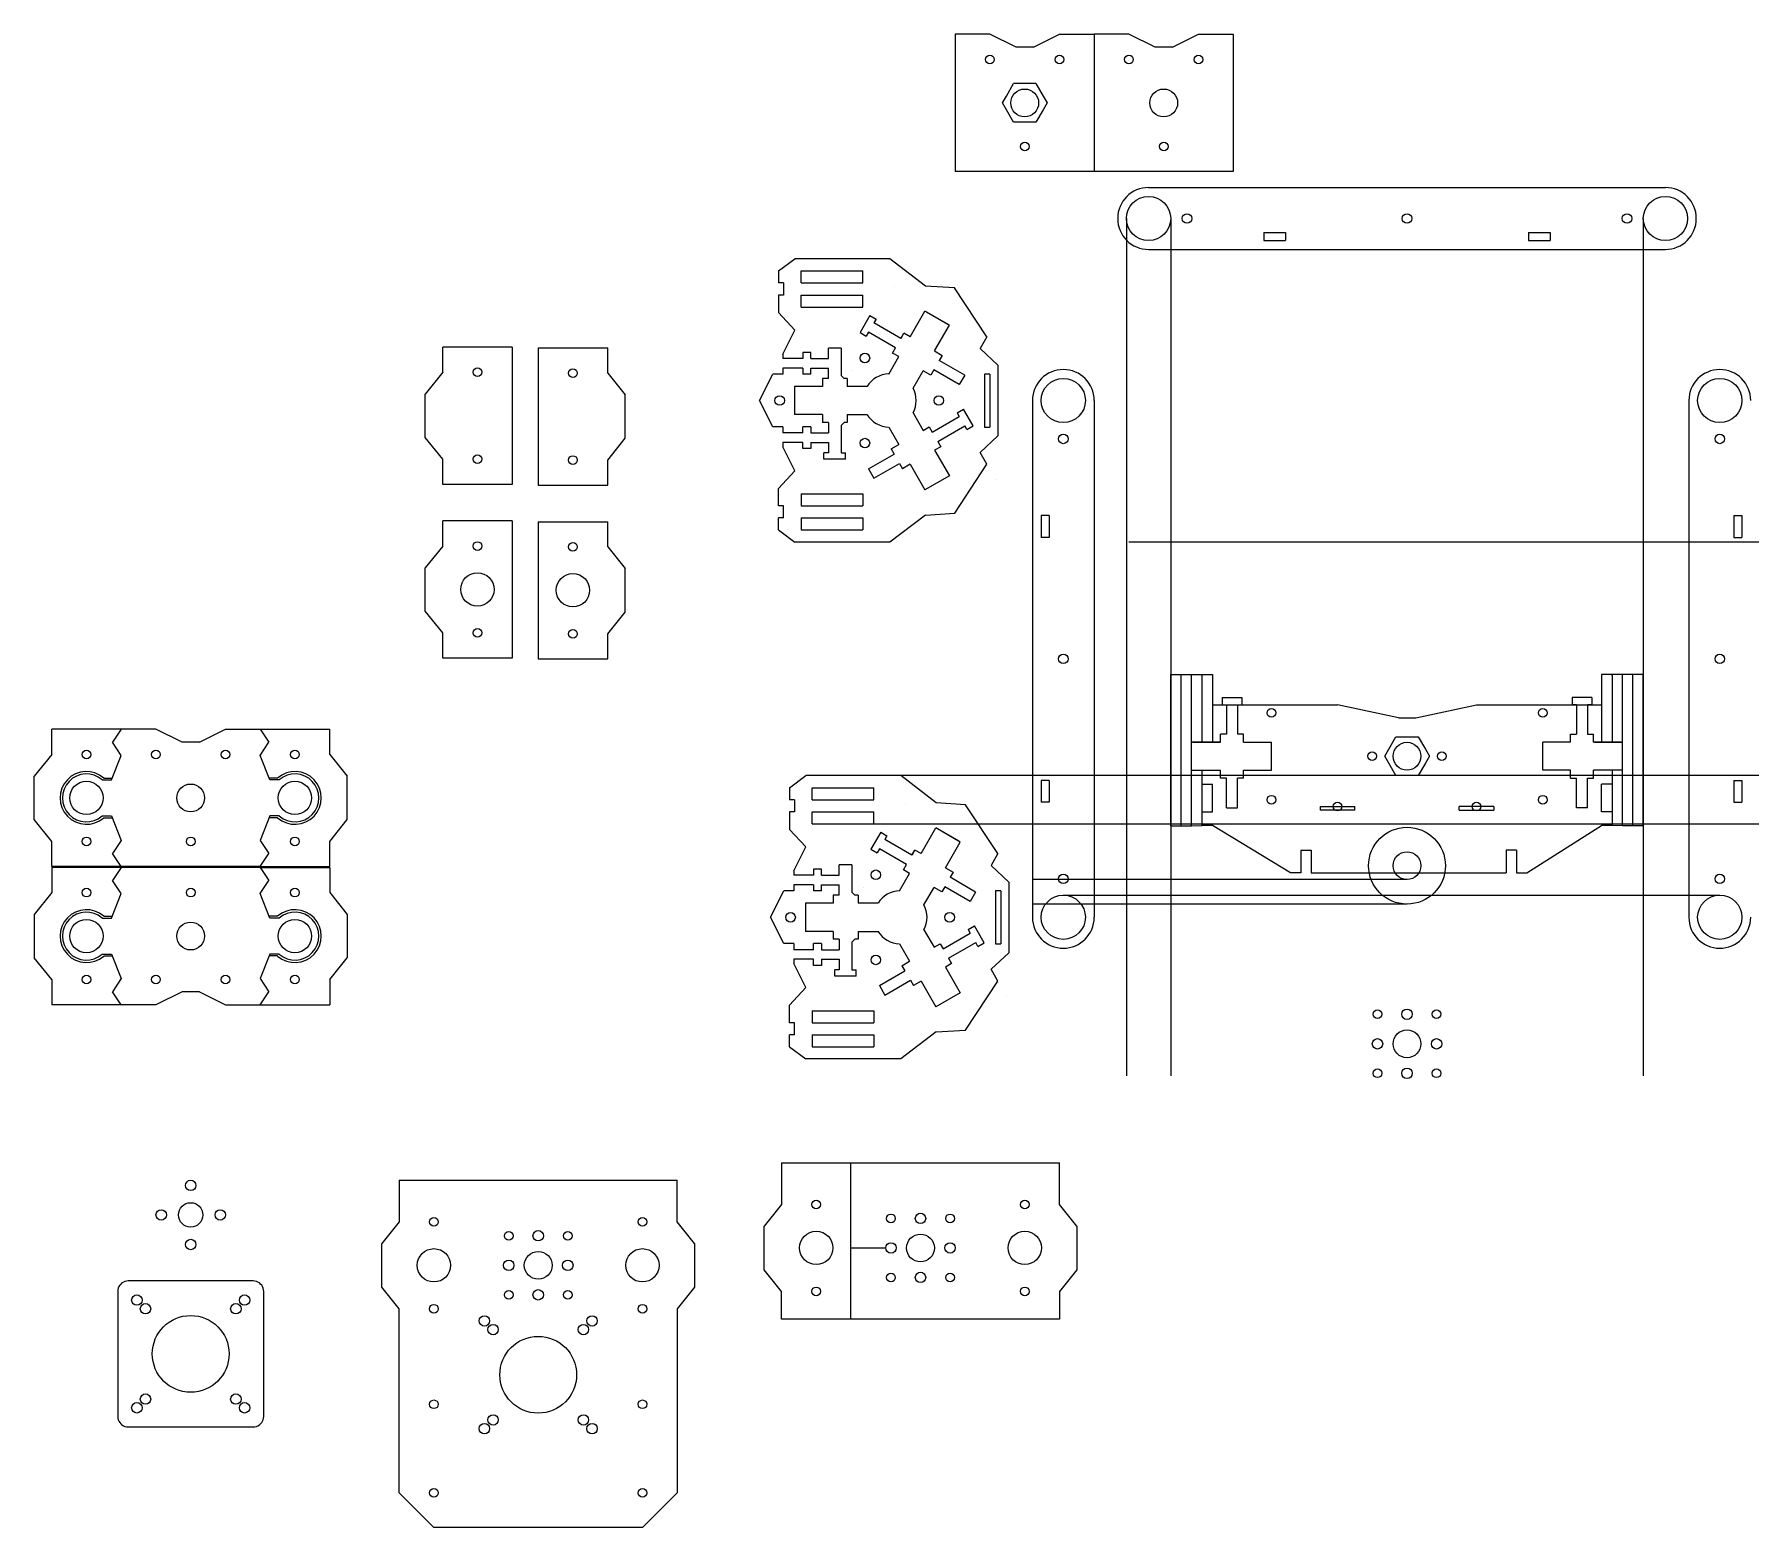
# Model space of a CAD drawing. Header units: inches. Extents: x -12.8 to 17.5, y -7.5 to 9.3.
# Drawn here: x -12.83 to 6.44, y -7.46 to 9.3 of the extents above; entities that cross this region are included whole.
import ezdxf

# ---------------------------------------------------------------- set-up
doc = ezdxf.new("R2010")
doc.units = ezdxf.units.IN
doc.header["$MEASUREMENT"] = 0
doc.layers.get('0').update_dxf_attribs({"lineweight": 25, "true_color": 0xffffff})

msp = doc.modelspace()

# ---------------------------------------------------------------- linework, layer by layer
for p, q in [((-2.101, 9.3), (-2.491, 9.3)), ((-2.491, 9.3), (-2.491, 7.759)), ((-1.808, 9.154), (-2.101, 9.3)), ((-1.613, 9.154), (-1.321, 9.3)), ((-1.321, 9.3), (-0.931, 9.3)), ((-0.541, 9.3), (-0.931, 9.3)), ((-0.931, 9.3), (-0.931, 7.759)), ((-0.931, 9.3), (-0.931, 7.759)), ((-0.248, 9.154), (-0.541, 9.3)), ((-0.053, 9.154), (0.239, 9.3)), ((0.239, 9.3), (0.629, 9.3)), ((0.629, 9.3), (0.629, 7.759)), ((-1.613, 9.154), (-1.808, 9.154)), ((-0.053, 9.154), (-0.248, 9.154)), ((-1.916, 8.607), (-1.836, 8.747)), ((-1.586, 8.747), (-1.836, 8.747)), ((-1.586, 8.747), (-1.505, 8.607)), ((-1.961, 8.53), (-1.916, 8.607)), ((-1.916, 8.452), (-1.961, 8.53)), ((-1.505, 8.607), (-1.46, 8.53)), ((-1.46, 8.53), (-1.505, 8.452)), ((-1.836, 8.313), (-1.916, 8.452)), ((-1.586, 8.313), (-1.836, 8.313)), ((-1.505, 8.452), (-1.586, 8.313)), ((-0.931, 7.759), (-2.491, 7.759)), ((0.629, 7.759), (-0.931, 7.759)), ((-0.321, 7.58), (5.479, 7.58)), ((-0.568, 7.233), (-0.568, -2.39)), ((-0.073, 7.233), (-0.073, -2.39)), ((5.231, 7.233), (5.231, -2.39)), ((0.971, 7.076), (1.215, 7.076)), ((0.971, 7.076), (0.971, 6.985)), ((0.971, 6.985), (1.215, 6.985)), ((1.215, 7.076), (1.215, 6.985)), ((3.943, 7.076), (4.187, 7.076)), ((3.943, 7.076), (3.943, 6.985)), ((3.943, 6.985), (4.187, 6.985)), ((4.187, 7.076), (4.187, 6.985)), ((-4.473, 6.644), (-4.292, 6.781)), ((-3.224, 6.781), (-4.292, 6.781)), ((-2.826, 6.474), (-3.224, 6.781)), ((-0.321, 6.886), (5.479, 6.886)), ((-4.473, 6.644), (-4.473, 6.509)), ((-4.221, 6.509), (-4.221, 6.644)), ((-4.221, 6.644), (-3.527, 6.644)), ((-3.527, 6.509), (-3.527, 6.644)), ((-4.419, 6.509), (-4.473, 6.509)), ((-4.419, 6.509), (-4.473, 6.509)), ((-4.419, 6.373), (-4.473, 6.373)), ((-4.473, 6.373), (-4.473, 6.176)), ((-4.419, 6.509), (-4.419, 6.373)), ((-4.221, 6.509), (-3.527, 6.509)), ((-4.221, 6.238), (-4.221, 6.373)), ((-4.221, 6.373), (-3.527, 6.373)), ((-3.527, 6.238), (-3.527, 6.373)), ((-3.169, 6.468), (-3.169, 6.468)), ((-2.498, 6.454), (-2.826, 6.474)), ((-2.135, 5.904), (-2.498, 6.454)), ((-4.292, 5.979), (-4.473, 6.176)), ((-4.221, 6.238), (-3.527, 6.238)), ((-2.997, 5.905), (-2.831, 6.193)), ((-2.557, 6.035), (-2.831, 6.193)), ((-2.574, 6.045), (-2.813, 6.183)), ((-4.426, 5.711), (-4.292, 5.979)), ((-3.45, 6.144), (-3.559, 5.955)), ((-3.45, 6.144), (-3.379, 6.104)), ((-3.379, 6.104), (-3.404, 6.062)), ((-3.1, 5.886), (-3.404, 6.062)), ((-2.723, 5.747), (-2.557, 6.035)), ((-7.463, 5.79), (-8.243, 5.79)), ((-8.243, 5.507), (-8.243, 5.79)), ((-7.463, 5.79), (-7.463, 4.249)), ((-7.171, 5.78), (-6.391, 5.78)), ((-7.171, 5.78), (-7.171, 4.24)), ((-6.391, 5.497), (-6.391, 5.78)), ((-3.772, 5.779), (-3.915, 5.779)), ((-3.915, 5.662), (-3.915, 5.779)), ((-3.772, 5.779), (-3.772, 5.471)), ((-3.559, 5.955), (-3.489, 5.914)), ((-3.465, 5.956), (-3.489, 5.914)), ((-3.161, 5.781), (-3.465, 5.956)), ((-3.194, 5.722), (-3.161, 5.781)), ((-3.1, 5.886), (-3.066, 5.945)), ((-3.095, 5.895), (-3.066, 5.945)), ((-2.997, 5.905), (-3.066, 5.945)), ((-2.997, 5.905), (-3.066, 5.945)), ((-2.135, 5.904), (-2.212, 5.772)), ((-4.426, 5.711), (-4.426, 5.662)), ((-4.203, 5.662), (-4.426, 5.662)), ((-4.112, 5.73), (-4.203, 5.73)), ((-4.203, 5.73), (-4.203, 5.662)), ((-4.112, 5.662), (-4.112, 5.73)), ((-4.112, 5.662), (-3.915, 5.662)), ((-3.238, 5.487), (-3.125, 5.683)), ((-3.125, 5.683), (-3.194, 5.722)), ((-2.723, 5.747), (-2.637, 5.697)), ((-2.637, 5.697), (-2.671, 5.639)), ((-2.384, 5.473), (-2.671, 5.639)), ((-2.013, 5.586), (-2.212, 5.772)), ((-8.243, 5.507), (-8.438, 5.263)), ((-6.391, 5.497), (-6.196, 5.254)), ((-4.686, 5.19), (-4.539, 5.486)), ((-4.426, 5.486), (-4.539, 5.486)), ((-4.203, 5.554), (-4.426, 5.554)), ((-4.426, 5.554), (-4.426, 5.486)), ((-4.203, 5.554), (-4.203, 5.486)), ((-4.112, 5.486), (-4.203, 5.486)), ((-4.112, 5.486), (-4.112, 5.554)), ((-4.112, 5.554), (-3.915, 5.554)), ((-3.915, 5.437), (-3.981, 5.437)), ((-3.981, 5.437), (-3.981, 5.348)), ((-3.915, 5.437), (-3.915, 5.552)), ((-3.772, 5.471), (-3.738, 5.437)), ((-3.705, 5.437), (-3.738, 5.437)), ((-3.705, 5.437), (-3.705, 5.348)), ((-3.648, 5.528), (-3.648, 5.528)), ((-2.964, 5.33), (-2.852, 5.525)), ((-2.766, 5.475), (-2.852, 5.525)), ((-2.732, 5.533), (-2.766, 5.475)), ((-2.445, 5.368), (-2.732, 5.533)), ((-2.384, 5.473), (-2.445, 5.368)), ((-2.103, 5.487), (-2.162, 5.487)), ((-2.162, 5.487), (-2.162, 4.892)), ((-2.103, 5.487), (-2.103, 4.892)), ((-2.013, 5.586), (-2.013, 4.793)), ((-8.438, 4.776), (-8.438, 5.263)), ((-6.196, 4.766), (-6.196, 5.254)), ((-4.294, 5.348), (-4.294, 5.032)), ((-3.981, 5.348), (-4.294, 5.348)), ((-3.48, 5.348), (-3.705, 5.348)), ((-4.539, 4.895), (-4.686, 5.19)), ((-3.981, 5.032), (-4.294, 5.032)), ((-3.981, 5.032), (-3.981, 4.943)), ((-3.705, 5.032), (-3.705, 4.943)), ((-3.705, 5.032), (-3.482, 5.032)), ((-2.964, 5.05), (-2.851, 4.854)), ((-2.749, 4.836), (-2.445, 5.011)), ((-2.469, 5.053), (-2.399, 5.094)), ((-2.469, 5.053), (-2.445, 5.011)), ((-2.289, 4.904), (-2.399, 5.094)), ((-1.624, 5.19), (-1.624, -0.61)), ((-0.931, 5.19), (-0.931, -0.61)), ((5.742, 5.19), (5.742, -0.61)), ((-4.426, 4.895), (-4.539, 4.895)), ((-4.426, 4.895), (-4.426, 4.826)), ((-4.203, 4.826), (-4.426, 4.826)), ((-4.112, 4.894), (-4.203, 4.894)), ((-4.203, 4.826), (-4.203, 4.894)), ((-4.112, 4.894), (-4.112, 4.826)), ((-4.112, 4.826), (-3.915, 4.826)), ((-3.915, 4.943), (-3.981, 4.943)), ((-3.915, 4.943), (-3.915, 4.826)), ((-3.772, 4.909), (-3.738, 4.943)), ((-3.772, 4.909), (-3.772, 4.601)), ((-3.705, 4.943), (-3.738, 4.943)), ((-3.238, 4.892), (-3.125, 4.696)), ((-2.851, 4.854), (-2.782, 4.894)), ((-2.782, 4.894), (-2.749, 4.836)), ((-2.688, 4.73), (-2.384, 4.906)), ((-2.36, 4.864), (-2.384, 4.906)), ((-2.36, 4.864), (-2.289, 4.904)), ((-2.162, 4.892), (-2.103, 4.892)), ((-8.243, 4.532), (-8.438, 4.776)), ((-6.391, 4.522), (-6.196, 4.766)), ((-4.203, 4.718), (-4.426, 4.718)), ((-4.426, 4.718), (-4.426, 4.67)), ((-4.292, 4.401), (-4.426, 4.67)), ((-4.203, 4.65), (-4.203, 4.718)), ((-4.112, 4.65), (-4.203, 4.65)), ((-4.112, 4.718), (-4.112, 4.65)), ((-4.112, 4.718), (-3.915, 4.718)), ((-3.915, 4.718), (-3.915, 4.601)), ((-3.211, 4.646), (-3.125, 4.696)), ((-3.211, 4.646), (-3.177, 4.588)), ((-2.654, 4.672), (-2.723, 4.632)), ((-2.723, 4.632), (-2.557, 4.344)), ((-2.688, 4.73), (-2.654, 4.672)), ((-2.013, 4.793), (-2.212, 4.607)), ((-8.243, 4.249), (-8.243, 4.532)), ((-6.391, 4.24), (-6.391, 4.522)), ((-3.915, 4.601), (-3.964, 4.601)), ((-3.964, 4.53), (-3.964, 4.601)), ((-3.724, 4.53), (-3.964, 4.53)), ((-3.772, 4.601), (-3.724, 4.601)), ((-3.724, 4.53), (-3.724, 4.601)), ((-3.464, 4.422), (-3.177, 4.588)), ((-3.404, 4.317), (-3.117, 4.483)), ((-3.117, 4.483), (-3.083, 4.424)), ((-2.997, 4.474), (-3.083, 4.424)), ((-2.997, 4.474), (-2.831, 4.186)), ((-2.497, 3.925), (-2.135, 4.474)), ((-2.135, 4.474), (-2.212, 4.607)), ((-2.128, 4.462), (-2.128, 4.462)), ((-7.463, 4.249), (-8.243, 4.249)), ((-7.171, 4.24), (-6.391, 4.24)), ((-4.292, 4.401), (-4.473, 4.204)), ((-3.464, 4.422), (-3.404, 4.317)), ((-2.557, 4.344), (-2.831, 4.186)), ((-2.038, 4.304), (-2.038, 4.304)), ((-4.473, 4.007), (-4.473, 4.204)), ((-4.221, 4.142), (-3.527, 4.142)), ((-4.221, 4.142), (-4.221, 4.007)), ((-3.527, 4.142), (-3.527, 4.007)), ((-4.419, 4.007), (-4.473, 4.007)), ((-4.473, 3.737), (-4.473, 3.872)), ((-4.419, 3.872), (-4.473, 3.872)), ((-4.419, 3.872), (-4.473, 3.872)), ((-4.419, 3.872), (-4.419, 4.007)), ((-4.221, 4.007), (-3.527, 4.007)), ((-4.221, 3.872), (-4.221, 3.737)), ((-4.221, 3.872), (-3.527, 3.872)), ((-4.221, 3.872), (-3.527, 3.872)), ((-4.221, 3.872), (-3.527, 3.872)), ((-3.527, 3.872), (-3.527, 3.737)), ((-2.826, 3.905), (-3.224, 3.6)), ((-2.826, 3.905), (-2.497, 3.925)), ((-1.525, 3.898), (-1.525, 3.653)), ((-1.435, 3.898), (-1.525, 3.898)), ((-1.435, 3.898), (-1.435, 3.653)), ((6.246, 3.898), (6.246, 3.653)), ((6.246, 3.898), (6.337, 3.898)), ((6.337, 3.898), (6.337, 3.653)), ((-7.463, 3.84), (-8.243, 3.84)), ((-8.243, 3.557), (-8.243, 3.84)), ((-7.463, 3.84), (-7.463, 2.299)), ((-7.171, 3.83), (-6.391, 3.83)), ((-7.171, 3.83), (-7.171, 2.29)), ((-6.391, 3.547), (-6.391, 3.83)), ((-4.473, 3.737), (-4.292, 3.6)), ((-4.221, 3.737), (-3.527, 3.737)), ((-8.243, 3.557), (-8.438, 3.313)), ((-6.391, 3.547), (-6.196, 3.304)), ((-3.224, 3.6), (-4.292, 3.6)), ((-1.435, 3.653), (-1.525, 3.653)), ((9.103, 3.6), (-0.541, 3.6)), ((6.246, 3.653), (6.337, 3.653)), ((-8.438, 2.826), (-8.438, 3.313)), ((-6.196, 2.816), (-6.196, 3.304)), ((-8.243, 2.582), (-8.438, 2.826)), ((-6.391, 2.572), (-6.196, 2.816)), ((-8.243, 2.299), (-8.243, 2.582)), ((-6.391, 2.29), (-6.391, 2.572)), ((-7.463, 2.299), (-8.243, 2.299)), ((-7.171, 2.29), (-6.391, 2.29)), ((-0.073, 0.418), (-0.073, 2.114)), ((-0.073, 2.114), (0.044, 2.114)), ((0.044, 0.418), (0.044, 2.114)), ((0.044, 2.114), (0.161, 2.114)), ((0.161, 0.418), (0.161, 2.114)), ((0.161, 2.114), (0.278, 2.114)), ((0.278, 2.114), (0.278, 1.356)), ((0.278, 2.102), (0.278, 2.114)), ((0.278, 2.114), (0.395, 2.114)), ((0.395, 2.114), (0.395, 1.356)), ((4.763, 2.114), (4.763, 1.356)), ((4.88, 2.114), (4.763, 2.114)), ((4.88, 2.114), (4.88, 1.356)), ((4.88, 2.102), (4.88, 2.114)), ((4.997, 2.114), (4.88, 2.114)), ((4.997, 0.418), (4.997, 2.114)), ((5.114, 2.114), (4.997, 2.114)), ((5.114, 0.418), (5.114, 2.114)), ((5.231, 2.114), (5.114, 2.114)), ((5.231, 0.418), (5.231, 2.114)), ((0.395, 1.776), (1.799, 1.776)), ((0.506, 1.857), (0.506, 1.776)), ((0.506, 1.857), (0.725, 1.857)), ((0.506, 1.776), (0.555, 1.776)), ((0.555, 1.776), (0.555, 1.445)), ((0.676, 1.776), (0.676, 1.445)), ((0.676, 1.776), (0.725, 1.776)), ((0.725, 1.857), (0.725, 1.776)), ((2.482, 1.63), (1.799, 1.776)), ((2.677, 1.63), (3.359, 1.776)), ((3.359, 1.776), (4.763, 1.776)), ((4.433, 1.857), (4.433, 1.776)), ((4.652, 1.857), (4.433, 1.857)), ((4.482, 1.776), (4.433, 1.776)), ((4.482, 1.776), (4.482, 1.445)), ((4.604, 1.776), (4.604, 1.445)), ((4.652, 1.776), (4.604, 1.776)), ((4.652, 1.857), (4.652, 1.776)), ((2.482, 1.63), (2.677, 1.63)), ((-11.851, 1.5), (-12.631, 1.5)), ((-12.631, 1.217), (-12.631, 1.5)), ((-11.851, 1.5), (-11.948, 1.354)), ((-11.851, 1.207), (-11.948, 1.354)), ((-11.461, 1.5), (-11.851, 1.5)), ((-11.168, 1.354), (-11.461, 1.5)), ((-10.973, 1.354), (-11.168, 1.354)), ((-10.973, 1.354), (-10.681, 1.5)), ((-10.681, 1.5), (-10.291, 1.5)), ((-10.291, 1.5), (-10.193, 1.354)), ((-10.291, 1.5), (-9.511, 1.5)), ((-10.291, 1.207), (-10.193, 1.354)), ((-9.511, 1.217), (-9.511, 1.5)), ((0.291, 1.356), (0.161, 1.356)), ((0.161, 1.038), (0.161, 1.356)), ((0.161, 1.04), (0.161, 1.356)), ((0.174, 1.356), (0.487, 1.356)), ((0.477, 1.356), (0.254, 1.356)), ((0.487, 1.356), (0.487, 1.445)), ((0.555, 1.445), (0.487, 1.445)), ((0.744, 1.445), (0.676, 1.445)), ((0.744, 1.356), (0.744, 1.445)), ((0.744, 1.356), (1.057, 1.356)), ((1.057, 1.04), (1.057, 1.356)), ((2.374, 1.276), (2.454, 1.415)), ((2.454, 1.415), (2.704, 1.415)), ((2.704, 1.415), (2.785, 1.276)), ((4.102, 1.04), (4.102, 1.356)), ((4.415, 1.356), (4.102, 1.356)), ((4.415, 1.356), (4.415, 1.445)), ((4.415, 1.445), (4.482, 1.445)), ((4.604, 1.445), (4.671, 1.445)), ((4.671, 1.356), (4.671, 1.445)), ((4.984, 1.356), (4.671, 1.356)), ((4.681, 1.356), (4.904, 1.356)), ((4.867, 1.356), (4.997, 1.356)), ((4.997, 1.038), (4.997, 1.356)), ((4.997, 1.04), (4.997, 1.356)), ((-12.631, 1.217), (-12.826, 0.973)), ((-11.96, 0.932), (-11.851, 1.207)), ((-10.182, 0.932), (-10.291, 1.207)), ((-9.511, 1.217), (-9.316, 0.973)), ((2.329, 1.198), (2.374, 1.276)), ((2.374, 1.12), (2.329, 1.198)), ((2.785, 1.276), (2.83, 1.198)), ((2.83, 1.198), (2.785, 1.12)), ((-12.826, 0.486), (-12.826, 0.973)), ((-9.316, 0.486), (-9.316, 0.973)), ((-4.35, 0.844), (-4.169, 0.981)), ((-3.102, 0.981), (-4.169, 0.981)), ((-2.704, 0.674), (-3.102, 0.981)), ((7.914, 0.981), (-3.102, 0.981)), ((0.161, 1.04), (0.487, 1.04)), ((0.252, 1.04), (0.477, 1.04)), ((0.252, 1.04), (0.252, 1.04)), ((0.278, 1.04), (0.278, 0.42)), ((0.278, 1.04), (0.278, 0.73)), ((0.487, 0.951), (0.487, 1.04)), ((0.744, 1.04), (1.057, 1.04)), ((0.744, 0.951), (0.744, 1.04)), ((2.454, 0.981), (2.374, 1.12)), ((2.704, 0.981), (2.454, 0.981)), ((2.785, 1.12), (2.704, 0.981)), ((4.415, 1.04), (4.102, 1.04)), ((4.415, 0.951), (4.415, 1.04)), ((4.671, 0.951), (4.671, 1.04)), ((4.997, 1.04), (4.671, 1.04)), ((4.906, 1.04), (4.681, 1.04)), ((4.88, 1.04), (4.88, 0.42)), ((4.906, 1.04), (4.906, 1.04)), ((-12.065, 0.932), (-11.96, 0.932)), ((-12.047, 0.953), (-11.952, 0.953)), ((-10.095, 0.953), (-10.19, 0.953)), ((-10.077, 0.932), (-10.182, 0.932)), ((-4.35, 0.844), (-4.35, 0.709)), ((-4.098, 0.709), (-4.098, 0.844)), ((-4.098, 0.844), (-3.405, 0.844)), ((-3.405, 0.709), (-3.405, 0.844)), ((-1.525, 0.926), (-1.525, 0.682)), ((-1.435, 0.926), (-1.525, 0.926)), ((-1.435, 0.926), (-1.435, 0.682)), ((0.278, 0.885), (0.395, 0.885)), ((0.395, 0.575), (0.395, 0.885)), ((0.555, 0.951), (0.487, 0.951)), ((0.555, 0.619), (0.555, 0.951)), ((0.676, 0.619), (0.676, 0.951)), ((0.744, 0.951), (0.676, 0.951)), ((4.415, 0.951), (4.482, 0.951)), ((4.482, 0.619), (4.482, 0.951)), ((4.604, 0.619), (4.604, 0.951)), ((4.604, 0.951), (4.671, 0.951)), ((4.763, 0.575), (4.763, 0.885)), ((4.88, 0.885), (4.763, 0.885)), ((6.246, 0.926), (6.246, 0.682)), ((6.246, 0.926), (6.337, 0.926)), ((6.337, 0.926), (6.337, 0.682)), ((-4.296, 0.709), (-4.35, 0.709)), ((-4.296, 0.709), (-4.35, 0.709)), ((-4.296, 0.709), (-4.296, 0.574)), ((-4.098, 0.709), (-3.405, 0.709)), ((-3.047, 0.668), (-3.047, 0.668)), ((-2.375, 0.654), (-2.704, 0.674)), ((-2.013, 0.105), (-2.375, 0.654)), ((-1.435, 0.682), (-1.525, 0.682)), ((0.555, 0.619), (0.676, 0.619)), ((1.604, 0.632), (1.604, 0.593)), ((1.604, 0.632), (1.994, 0.632)), ((1.994, 0.593), (1.604, 0.593)), ((1.994, 0.593), (1.994, 0.632)), ((3.164, 0.593), (3.164, 0.632)), ((3.554, 0.632), (3.164, 0.632)), ((3.164, 0.593), (3.554, 0.593)), ((3.554, 0.632), (3.554, 0.593)), ((4.604, 0.619), (4.482, 0.619)), ((6.246, 0.682), (6.337, 0.682)), ((-12.631, 0.242), (-12.826, 0.486)), ((-12.065, 0.527), (-11.96, 0.527)), ((-12.047, 0.507), (-11.952, 0.507)), ((-11.96, 0.527), (-11.851, 0.252)), ((-10.182, 0.527), (-10.291, 0.252)), ((-10.095, 0.507), (-10.19, 0.507)), ((-10.077, 0.527), (-10.182, 0.527)), ((-9.511, 0.242), (-9.316, 0.486)), ((-4.296, 0.574), (-4.35, 0.574)), ((-4.35, 0.574), (-4.35, 0.377)), ((-4.098, 0.438), (-4.098, 0.574)), ((-4.098, 0.574), (-3.405, 0.574)), ((-4.098, 0.438), (-3.405, 0.438)), ((-3.405, 0.438), (-3.405, 0.574)), ((-3.405, 0.438), (8.217, 0.438)), ((-2.875, 0.105), (-2.708, 0.393)), ((-2.435, 0.235), (-2.708, 0.393)), ((-0.073, 0.418), (0.044, 0.418)), ((0.044, 0.418), (0.161, 0.418)), ((0.161, 0.418), (0.278, 0.42)), ((0.278, 0.575), (0.395, 0.575)), ((0.395, 0.42), (0.278, 0.42)), ((1.272, -0.111), (0.395, 0.42)), ((3.924, -0.111), (4.763, 0.42)), ((4.88, 0.575), (4.763, 0.575)), ((4.88, 0.42), (4.763, 0.42)), ((4.997, 0.418), (4.88, 0.42)), ((5.114, 0.418), (4.997, 0.418)), ((5.231, 0.418), (5.114, 0.418)), ((-12.631, -0.041), (-12.631, 0.242)), ((-11.851, 0.252), (-11.948, 0.106)), ((-10.291, 0.252), (-10.193, 0.106)), ((-9.511, -0.041), (-9.511, 0.242)), ((-4.169, 0.18), (-4.35, 0.377)), ((-3.327, 0.345), (-3.437, 0.155)), ((-3.327, 0.345), (-3.257, 0.304)), ((-3.257, 0.304), (-3.281, 0.262)), ((-2.977, 0.086), (-3.281, 0.262)), ((-2.452, 0.245), (-2.691, 0.383)), ((-2.601, -0.053), (-2.435, 0.235)), ((-11.851, -0.041), (-11.948, 0.106)), ((-10.291, -0.041), (-10.193, 0.106)), ((-4.304, -0.089), (-4.169, 0.18)), ((-3.437, 0.155), (-3.367, 0.114)), ((-3.342, 0.157), (-3.367, 0.114)), ((-3.038, -0.019), (-3.342, 0.157)), ((-2.977, 0.086), (-2.944, 0.145)), ((-2.972, 0.095), (-2.944, 0.145)), ((-2.875, 0.105), (-2.944, 0.145)), ((-2.875, 0.105), (-2.944, 0.145)), ((-2.013, 0.105), (-2.089, -0.028)), ((1.388, 0.145), (1.505, 0.145)), ((1.388, 0.145), (1.388, -0.111)), ((1.505, 0.145), (1.505, -0.111)), ((3.808, 0.145), (3.691, 0.145)), ((3.691, 0.145), (3.691, -0.111)), ((3.808, 0.145), (3.808, -0.111)), ((-11.851, -0.041), (-12.631, -0.041)), ((-11.851, -0.05), (-12.631, -0.05)), ((-12.631, -0.05), (-12.631, -0.333)), ((-11.851, -0.05), (-11.948, -0.197)), ((-10.291, -0.041), (-11.851, -0.041)), ((-10.291, -0.05), (-11.851, -0.05)), ((-10.291, -0.041), (-9.511, -0.041)), ((-10.291, -0.05), (-10.193, -0.197)), ((-10.291, -0.05), (-9.511, -0.05)), ((-9.511, -0.05), (-9.511, -0.333)), ((-4.304, -0.089), (-4.304, -0.138)), ((-4.08, -0.138), (-4.304, -0.138)), ((-3.99, -0.07), (-4.08, -0.07)), ((-4.08, -0.07), (-4.08, -0.138)), ((-3.99, -0.138), (-3.99, -0.07)), ((-3.99, -0.138), (-3.793, -0.138)), ((-3.65, -0.021), (-3.793, -0.021)), ((-3.793, -0.138), (-3.793, -0.021)), ((-3.65, -0.021), (-3.65, -0.329)), ((-3.116, -0.312), (-3.003, -0.117)), ((-3.072, -0.077), (-3.038, -0.019)), ((-3.003, -0.117), (-3.072, -0.077)), ((-2.601, -0.053), (-2.515, -0.103)), ((-2.515, -0.103), (-2.549, -0.161)), ((-2.262, -0.327), (-2.549, -0.161)), ((-1.891, -0.214), (-2.089, -0.028)), ((2.579, -0.187), (-1.624, -0.187)), ((1.365, -0.111), (1.272, -0.111)), ((1.388, -0.111), (1.272, -0.111)), ((1.505, -0.111), (3.691, -0.111)), ((3.808, -0.111), (3.924, -0.111)), ((3.831, -0.111), (3.924, -0.111)), ((-12.631, -0.333), (-12.826, -0.577)), ((-11.96, -0.618), (-11.851, -0.343)), ((-11.851, -0.343), (-11.948, -0.197)), ((-10.291, -0.343), (-10.193, -0.197)), ((-10.182, -0.618), (-10.291, -0.343)), ((-9.511, -0.333), (-9.316, -0.577)), ((-4.564, -0.61), (-4.416, -0.314)), ((-4.304, -0.314), (-4.416, -0.314)), ((-4.08, -0.246), (-4.304, -0.246)), ((-4.304, -0.246), (-4.304, -0.314)), ((-4.08, -0.246), (-4.08, -0.314)), ((-3.99, -0.314), (-4.08, -0.314)), ((-3.99, -0.314), (-3.99, -0.246)), ((-3.99, -0.246), (-3.793, -0.246)), ((-3.793, -0.363), (-3.859, -0.363)), ((-3.859, -0.363), (-3.859, -0.452)), ((-3.793, -0.363), (-3.793, -0.247)), ((-3.65, -0.329), (-3.616, -0.363)), ((-3.582, -0.363), (-3.616, -0.363)), ((-3.582, -0.363), (-3.582, -0.452)), ((-3.526, -0.271), (-3.526, -0.271)), ((-2.842, -0.47), (-2.729, -0.275)), ((-2.643, -0.325), (-2.729, -0.275)), ((-2.609, -0.267), (-2.643, -0.325)), ((-2.322, -0.432), (-2.609, -0.267)), ((-2.262, -0.327), (-2.322, -0.432)), ((-1.98, -0.313), (-2.04, -0.313)), ((-2.04, -0.313), (-2.04, -0.908)), ((-1.98, -0.313), (-1.98, -0.908)), ((-1.891, -0.214), (-1.891, -1.007)), ((-1.278, -0.363), (6.089, -0.363)), ((-12.826, -0.577), (-12.826, -1.064)), ((-9.316, -0.577), (-9.316, -1.064)), ((-4.172, -0.452), (-4.172, -0.768)), ((-3.859, -0.452), (-4.172, -0.452)), ((-3.358, -0.452), (-3.582, -0.452)), ((2.579, -0.462), (-1.624, -0.462)), ((-12.065, -0.618), (-11.96, -0.618)), ((-12.047, -0.598), (-11.952, -0.598)), ((-10.095, -0.598), (-10.19, -0.598)), ((-10.077, -0.618), (-10.182, -0.618)), ((-4.416, -0.905), (-4.564, -0.61)), ((-3.859, -0.768), (-4.172, -0.768)), ((-3.859, -0.768), (-3.859, -0.857)), ((-3.582, -0.768), (-3.582, -0.857)), ((-3.582, -0.768), (-3.359, -0.768)), ((-2.842, -0.75), (-2.729, -0.946)), ((-2.347, -0.747), (-2.276, -0.706)), ((-2.347, -0.747), (-2.322, -0.789)), ((-2.167, -0.896), (-2.276, -0.706)), ((-4.304, -0.905), (-4.416, -0.905)), ((-4.304, -0.905), (-4.304, -0.974)), ((-3.99, -0.905), (-4.08, -0.905)), ((-4.08, -0.974), (-4.08, -0.905)), ((-3.99, -0.905), (-3.99, -0.974)), ((-3.793, -0.857), (-3.859, -0.857)), ((-3.793, -0.857), (-3.793, -0.974)), ((-3.65, -0.89), (-3.616, -0.857)), ((-3.65, -0.89), (-3.65, -1.198)), ((-3.582, -0.857), (-3.616, -0.857)), ((-3.116, -0.908), (-3.003, -1.104)), ((-2.729, -0.946), (-2.66, -0.906)), ((-2.66, -0.906), (-2.626, -0.964)), ((-2.626, -0.964), (-2.322, -0.789)), ((-2.566, -1.07), (-2.261, -0.894)), ((-2.237, -0.936), (-2.261, -0.894)), ((-2.237, -0.936), (-2.167, -0.896)), ((-2.04, -0.908), (-1.98, -0.908)), ((-12.631, -1.308), (-12.826, -1.064)), ((-12.065, -1.023), (-11.96, -1.023)), ((-12.047, -1.044), (-11.952, -1.044)), ((-11.96, -1.023), (-11.851, -1.298)), ((-10.182, -1.023), (-10.291, -1.298)), ((-10.095, -1.044), (-10.19, -1.044)), ((-10.077, -1.023), (-10.182, -1.023)), ((-9.511, -1.308), (-9.316, -1.064)), ((-4.08, -0.974), (-4.304, -0.974)), ((-4.08, -1.081), (-4.304, -1.081)), ((-4.304, -1.081), (-4.304, -1.13)), ((-4.169, -1.399), (-4.304, -1.13)), ((-4.08, -1.15), (-4.08, -1.081)), ((-3.99, -1.15), (-4.08, -1.15)), ((-3.99, -0.974), (-3.793, -0.974)), ((-3.99, -1.081), (-3.99, -1.15)), ((-3.99, -1.081), (-3.793, -1.081)), ((-3.793, -1.081), (-3.793, -1.198)), ((-3.089, -1.153), (-3.003, -1.104)), ((-3.089, -1.153), (-3.055, -1.212)), ((-2.532, -1.128), (-2.601, -1.168)), ((-2.566, -1.07), (-2.532, -1.128)), ((-1.891, -1.007), (-2.089, -1.193)), ((-12.631, -1.308), (-12.631, -1.591)), ((-11.851, -1.298), (-11.948, -1.445)), ((-10.291, -1.298), (-10.193, -1.445)), ((-9.511, -1.308), (-9.511, -1.591)), ((-3.793, -1.198), (-3.842, -1.198)), ((-3.842, -1.27), (-3.842, -1.198)), ((-3.601, -1.27), (-3.842, -1.27)), ((-3.65, -1.198), (-3.601, -1.198)), ((-3.601, -1.27), (-3.601, -1.198)), ((-3.342, -1.377), (-3.055, -1.212)), ((-3.281, -1.483), (-2.994, -1.317)), ((-2.994, -1.317), (-2.96, -1.376)), ((-2.874, -1.326), (-2.96, -1.376)), ((-2.874, -1.326), (-2.708, -1.614)), ((-2.601, -1.168), (-2.435, -1.456)), ((-2.375, -1.875), (-2.012, -1.325)), ((-2.012, -1.325), (-2.089, -1.193)), ((-2.005, -1.338), (-2.005, -1.338)), ((-11.851, -1.591), (-11.948, -1.445)), ((-11.168, -1.445), (-11.461, -1.591)), ((-10.973, -1.445), (-11.168, -1.445)), ((-10.973, -1.445), (-10.681, -1.591)), ((-10.291, -1.591), (-10.193, -1.445)), ((-4.169, -1.399), (-4.35, -1.596)), ((-3.342, -1.377), (-3.281, -1.483)), ((-2.435, -1.456), (-2.708, -1.614)), ((-1.916, -1.496), (-1.916, -1.496)), ((-11.851, -1.591), (-12.631, -1.591)), ((-11.461, -1.591), (-11.851, -1.591)), ((-10.681, -1.591), (-10.291, -1.591)), ((-10.291, -1.591), (-9.511, -1.591)), ((-4.35, -1.793), (-4.35, -1.596)), ((-4.098, -1.658), (-3.405, -1.658)), ((-4.098, -1.658), (-4.098, -1.793)), ((-3.405, -1.658), (-3.405, -1.793)), ((-4.296, -1.793), (-4.35, -1.793)), ((-4.296, -1.928), (-4.296, -1.793)), ((-4.098, -1.793), (-3.405, -1.793)), ((-2.704, -1.895), (-3.102, -2.2)), ((-2.704, -1.895), (-2.375, -1.875)), ((-4.35, -2.063), (-4.35, -1.928)), ((-4.296, -1.928), (-4.35, -1.928)), ((-4.296, -1.928), (-4.35, -1.928)), ((-4.35, -2.063), (-4.169, -2.2)), ((-4.098, -1.928), (-4.098, -2.063)), ((-4.098, -1.928), (-3.405, -1.928)), ((-4.098, -1.928), (-3.405, -1.928)), ((-4.098, -1.928), (-3.405, -1.928)), ((-4.098, -2.063), (-3.405, -2.063)), ((-3.405, -1.928), (-3.405, -2.063)), ((-3.102, -2.2), (-4.169, -2.2)), ((-4.441, -3.365), (-1.321, -3.365)), ((-4.441, -3.365), (-4.441, -3.833)), ((-3.661, -5.12), (-3.661, -3.365)), ((-1.321, -3.833), (-1.321, -3.365)), ((-8.731, -3.56), (-5.611, -3.56)), ((-8.731, -3.56), (-8.731, -4.028)), ((-5.611, -4.028), (-5.611, -3.56)), ((-4.441, -3.833), (-4.636, -4.077)), ((-1.126, -4.077), (-1.321, -3.833)), ((-8.731, -4.028), (-8.926, -4.272)), ((-5.416, -4.272), (-5.611, -4.028)), ((-4.636, -4.565), (-4.636, -4.077)), ((-1.126, -4.077), (-1.126, -4.565)), ((-8.926, -4.76), (-8.926, -4.272)), ((-5.416, -4.272), (-5.416, -4.76)), ((-3.661, -4.321), (-3.271, -4.321)), ((-4.441, -4.808), (-4.636, -4.565)), ((-1.126, -4.565), (-1.321, -4.808)), ((-11.888, -4.79), (-11.89, -4.808)), ((-11.89, -4.808), (-11.89, -6.212)), ((-11.884, -4.772), (-11.888, -4.79)), ((-11.877, -4.755), (-11.884, -4.772)), ((-11.867, -4.74), (-11.877, -4.755)), ((-11.856, -4.726), (-11.867, -4.74)), ((-11.842, -4.714), (-11.856, -4.726)), ((-11.826, -4.704), (-11.842, -4.714)), ((-11.809, -4.697), (-11.826, -4.704)), ((-11.791, -4.693), (-11.809, -4.697)), ((-11.773, -4.691), (-11.791, -4.693)), ((-10.369, -4.691), (-11.773, -4.691)), ((-10.351, -4.693), (-10.369, -4.691)), ((-10.333, -4.697), (-10.351, -4.693)), ((-10.316, -4.704), (-10.333, -4.697)), ((-10.3, -4.714), (-10.316, -4.704)), ((-10.286, -4.726), (-10.3, -4.714)), ((-10.274, -4.74), (-10.286, -4.726)), ((-10.265, -4.755), (-10.274, -4.74)), ((-10.258, -4.772), (-10.265, -4.755)), ((-10.253, -4.79), (-10.258, -4.772)), ((-10.252, -4.808), (-10.253, -4.79)), ((-10.252, -6.212), (-10.252, -4.808)), ((-8.731, -5.003), (-8.926, -4.76)), ((-5.416, -4.76), (-5.611, -5.003)), ((-4.441, -5.12), (-4.441, -4.808)), ((-1.321, -4.808), (-1.321, -5.12)), ((-8.731, -7.07), (-8.731, -5.003)), ((-5.611, -5.003), (-5.611, -7.07)), ((-1.321, -5.12), (-4.441, -5.12)), ((-11.89, -6.212), (-11.888, -6.231)), ((-11.888, -6.231), (-11.884, -6.249)), ((-11.884, -6.249), (-11.877, -6.266)), ((-11.877, -6.266), (-11.867, -6.281)), ((-11.867, -6.281), (-11.856, -6.295)), ((-11.856, -6.295), (-11.842, -6.307)), ((-11.842, -6.307), (-11.826, -6.317)), ((-11.826, -6.317), (-11.809, -6.324)), ((-11.809, -6.324), (-11.791, -6.328)), ((-11.791, -6.328), (-11.773, -6.329)), ((-11.773, -6.329), (-10.369, -6.329)), ((-10.369, -6.329), (-10.351, -6.328)), ((-10.351, -6.328), (-10.333, -6.324)), ((-10.333, -6.324), (-10.316, -6.317)), ((-10.316, -6.317), (-10.3, -6.307)), ((-10.3, -6.307), (-10.286, -6.295)), ((-10.286, -6.295), (-10.274, -6.281)), ((-10.274, -6.281), (-10.265, -6.266)), ((-10.265, -6.266), (-10.258, -6.249)), ((-10.258, -6.249), (-10.253, -6.231)), ((-10.253, -6.231), (-10.252, -6.212)), ((-8.341, -7.46), (-8.731, -7.07)), ((-6.001, -7.46), (-5.611, -7.07)), ((-6.001, -7.46), (-8.341, -7.46))]:
    msp.add_line(p, q)
for centre, radius in [((-2.101, 9.017), 0.0486), ((-1.321, 9.017), 0.0486), ((-0.541, 9.017), 0.0486), ((0.239, 9.017), 0.0486), ((-1.711, 8.53), 0.156), ((-0.151, 8.53), 0.156), ((-1.711, 8.042), 0.0486), ((-0.151, 8.042), 0.0486), ((-0.321, 7.233), 0.248), ((5.479, 7.233), 0.248), ((0.11, 7.233), 0.0534), ((2.579, 7.233), 0.0534), ((5.048, 7.233), 0.0534), ((-3.505, 5.667), 0.054), ((-7.853, 5.507), 0.0486), ((-6.781, 5.497), 0.0486), ((-1.278, 5.19), 0.248), ((6.089, 5.19), 0.248), ((-4.462, 5.19), 0.054), ((-2.675, 5.19), 0.054), ((-3.505, 4.712), 0.054), ((-1.278, 4.759), 0.0534), ((6.089, 4.759), 0.0534), ((-7.853, 4.532), 0.0486), ((-6.781, 4.522), 0.0486), ((-7.853, 3.557), 0.0486), ((-6.781, 3.547), 0.0486), ((-7.853, 3.07), 0.187), ((-6.781, 3.06), 0.187), ((-7.853, 2.582), 0.0486), ((-6.781, 2.572), 0.0486), ((-1.278, 2.29), 0.0534), ((6.089, 2.29), 0.0534), ((1.057, 1.685), 0.0486), ((4.102, 1.685), 0.0486), ((2.579, 1.198), 0.156), ((-12.241, 1.217), 0.0486), ((-11.461, 1.217), 0.0486), ((-10.681, 1.217), 0.0486), ((-9.901, 1.217), 0.0486), ((2.189, 1.198), 0.0486), ((2.969, 1.198), 0.0486), ((-12.241, 0.73), 0.187), ((-11.071, 0.73), 0.156), ((-9.901, 0.73), 0.187), ((1.057, 0.71), 0.0486), ((1.799, 0.632), 0.0486), ((3.359, 0.632), 0.0486), ((4.102, 0.71), 0.0486), ((2.579, -0.031), 0.431), ((-12.241, 0.242), 0.0486), ((-11.071, 0.242), 0.0486), ((-9.901, 0.242), 0.0486), ((2.579, -0.031), 0.156), ((-3.382, -0.133), 0.054), ((-1.278, -0.179), 0.0534), ((6.089, -0.179), 0.0534), ((-12.241, -0.333), 0.0486), ((-11.071, -0.333), 0.0486), ((-9.901, -0.333), 0.0486), ((-1.278, -0.61), 0.248), ((6.089, -0.61), 0.248), ((-4.339, -0.61), 0.054), ((-2.553, -0.61), 0.054), ((-12.241, -0.821), 0.187), ((-11.071, -0.821), 0.156), ((-9.901, -0.821), 0.187), ((-3.382, -1.088), 0.054), ((-12.241, -1.308), 0.0486), ((-11.461, -1.308), 0.0486), ((-10.681, -1.308), 0.0486), ((-9.901, -1.308), 0.0486), ((2.248, -1.698), 0.0486), ((2.579, -1.698), 0.0585), ((2.911, -1.698), 0.0486), ((2.579, -2.03), 0.156), ((2.248, -2.03), 0.0585), ((2.911, -2.03), 0.0585), ((2.579, -2.361), 0.0585), ((2.248, -2.361), 0.0486), ((2.911, -2.361), 0.0486), ((-11.071, -3.619), 0.0585), ((-11.071, -3.95), 0.137), ((-4.051, -3.833), 0.0486), ((-1.711, -3.833), 0.0486), ((-11.402, -3.95), 0.0585), ((-10.739, -3.95), 0.0585), ((-8.341, -4.028), 0.0486), ((-6.001, -4.028), 0.0486), ((-3.212, -3.989), 0.0486), ((-2.881, -3.989), 0.0585), ((-2.549, -3.989), 0.0486), ((-11.071, -4.282), 0.0585), ((-7.502, -4.184), 0.0486), ((-7.171, -4.184), 0.0585), ((-6.839, -4.184), 0.0486), ((-4.051, -4.321), 0.187), ((-2.881, -4.321), 0.156), ((-1.711, -4.321), 0.187), ((-8.341, -4.516), 0.187), ((-7.171, -4.516), 0.156), ((-6.001, -4.516), 0.187), ((-3.212, -4.321), 0.0585), ((-2.549, -4.321), 0.0585), ((-7.502, -4.516), 0.0585), ((-6.839, -4.516), 0.0585), ((-3.212, -4.652), 0.0486), ((-2.881, -4.652), 0.0585), ((-2.549, -4.652), 0.0486), ((-7.502, -4.847), 0.0486), ((-7.171, -4.847), 0.0585), ((-6.839, -4.847), 0.0486), ((-4.051, -4.808), 0.0486), ((-1.711, -4.808), 0.0486), ((-11.675, -4.906), 0.0585), ((-11.578, -5.003), 0.0585), ((-10.564, -5.003), 0.0585), ((-10.466, -4.906), 0.0585), ((-8.341, -5.003), 0.0486), ((-6.001, -5.003), 0.0486), ((-11.071, -5.51), 0.431), ((-7.775, -5.14), 0.0585), ((-7.678, -5.237), 0.0585), ((-6.664, -5.237), 0.0585), ((-6.566, -5.14), 0.0585), ((-7.171, -5.744), 0.431), ((-11.578, -6.017), 0.0585), ((-10.564, -6.017), 0.0585), ((-11.675, -6.115), 0.0585), ((-10.466, -6.115), 0.0585), ((-8.341, -6.076), 0.0486), ((-6.001, -6.076), 0.0486), ((-7.775, -6.349), 0.0585), ((-7.678, -6.251), 0.0585), ((-6.664, -6.251), 0.0585), ((-6.566, -6.349), 0.0585), ((-8.341, -7.07), 0.0486), ((-6.001, -7.07), 0.0486)]:
    msp.add_circle(centre, radius)
for centre, radius, start, end in [((-0.321, 7.233), 0.347, 90, 270), ((5.479, 7.233), 0.347, 270, 90), ((-3.228, 5.19), 0.298, 91.9895, 147.8435), ((-1.278, 5.19), 0.347, 0, 180), ((6.089, 5.19), 0.347, 0, 180), ((-3.228, 5.19), 0.298, 331.9895, 28.0105), ((-3.228, 5.19), 0.298, 211.7534, 268.0105), ((-12.241, 0.73), 0.296, 49.0007, 310.9993), ((-12.241, 0.73), 0.269, 49.0007, 310.9993), ((-9.901, 0.73), 0.296, 229.0007, 130.9993), ((-9.901, 0.73), 0.269, 229.0007, 130.9993), ((-3.105, -0.61), 0.298, 91.9895, 147.8435), ((-12.241, -0.821), 0.296, 49.0007, 310.9993), ((-12.241, -0.821), 0.269, 49.0007, 310.9993), ((-9.901, -0.821), 0.296, 229.0007, 130.9993), ((-9.901, -0.821), 0.269, 229.0007, 130.9993), ((-3.105, -0.61), 0.298, 331.9895, 28.0105), ((-3.105, -0.61), 0.298, 211.7534, 268.0105), ((-1.278, -0.61), 0.347, 180, 0), ((6.089, -0.61), 0.347, 180, 0)]:
    msp.add_arc(centre, radius, start, end)

doc.saveas('drawing.dxf')
